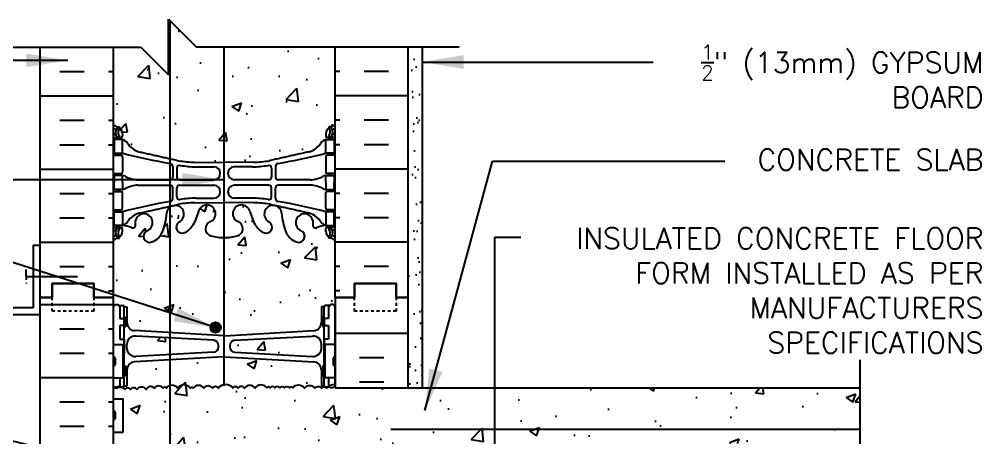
# Model space of a CAD drawing. Header units: inches. Extents: x 227.5 to 284.7, y 89.7 to 159.5.
# Drawn here: x 250.01 to 284.62, y 144.41 to 159.46 of the extents above; entities that cross this region are included whole.
import ezdxf

# ---------------------------------------------------------------- set-up
doc = ezdxf.new("R2010")
doc.units = ezdxf.units.IN
doc.header["$LTSCALE"] = 0.5
doc.header["$MEASUREMENT"] = 0
doc.linetypes.add('DASHED2', pattern=[0.375, 0.25, -0.125])
for name, color, linetype in [('HATCH', 12, 'Continuous'), ('line25', 2, 'Continuous'), ('LINE3', 3, 'Continuous'), ('LINE50', 5, 'Continuous'), ('LINE9', 9, 'Continuous'), ('TEXT', 4, 'Continuous'), ('Web_Edge', 9, 'Continuous')]:
    doc.layers.add(name, color=color, linetype=linetype)
doc.styles.add('DIM', font='romans.shx', dxfattribs={"width": 0.7})
doc.styles.add('ROMANS', font='romans.shx', dxfattribs={"height": 0.75})
doc.styles.get("Standard").update_dxf_attribs({"font": 'romans.shx', "height": 0.75})
doc.linetypes.add('STEEL', pattern='A,0.5,-0.2,["X",Standard,S=0.1,R=0,X=-0.1,Y=-0.05],-0.1', length=0.8)
doc.dimstyles.new('ext_8', dxfattribs={"dimscale": 8, "dimtxt": 0.09375, "dimasz": 0.09375, "dimexe": 0.09375, "dimexo": 0.0625, "dimgap": 0.0625, "dimtad": 1, "dimdec": 1, "dimzin": 3, "dimdsep": 46, "dimlunit": 4, "dimtxsty": 'DIM', "dimcen": 0.09, "dimdle": 0.09375, "dimclrt": 4, "dimadec": 0, "dimazin": 0, "dimtfac": 1, "dimtdec": 1, "dimtmove": 2, "dimatfit": 3, "dimfxl": 1, "dimfrac": 2, "dimtolj": 1, "dimtzin": 0, "dimarcsym": 0})
pattern_1 = [(50, (0, 0), (3.5863, -0.31376), [0.375, -4.125]), (355, (0, 0), (-0.693757, 3.76096), [0.3, -3.3]), (100.4514, (0.299, -0.026), (2.892544, 3.4472), [0.3187, -3.50571]), (46.1842, (0, 1), (5.336207, -0.827596), [0.5625, -6.1875]), (96.6356, (0.4447, 0.931), (4.67331, 4.87059), [0.47805, -5.25857]), (351.1842, (0, 1), (4.67331, 4.87059), [0.45, -4.95]), (21, (0.5, 0.75), (2.984535, -2.013094), [0.375, -4.125]), (326, (0.5, 0.75), (1.216577, 3.62575), [0.3, -3.3]), (71.4514, (0.7487, 0.5822), (4.201112, 1.612656), [0.3187, -3.50571]), (37.5, (0, 0), (0.0607993, 1.6644693), [0, -3.26, 0, -3.35, 0, -3.3125]), (7.5, (0, 0), (1.315348, 1.972059), [0, -1.91, 0, -3.185, 0, -1.2625]), (327.5, (-1.115, 0), (2.669112, -0.1127744), [0, -1.25, 0, -3.9, 0, -5.175]), (317.5, (-1.615, 0), (2.915931, 0.500525), [0, -1.625, 0, -2.59, 0, -3.675])]

msp = doc.modelspace()

# ---------------------------------------------------------------- hatches: boundary and pattern name
at = {"layer": 'HATCH'}
h = msp.add_hatch(dxfattribs=at)
h.set_pattern_fill('AR-CONC', color=256, scale=0.5)
h.set_pattern_definition(pattern_1)
edge = h.paths.add_edge_path()
edge.add_line((261.388, 158.462), (256.388, 158.462))
edge.add_line((256.388, 158.462), (255.388, 159.462))
edge.add_line((255.388, 159.462), (255.388, 157.462))
edge.add_line((255.388, 157.462), (254.388, 158.462))
edge.add_line((254.388, 158.462), (253.388, 158.462))
edge.add_line((253.388, 158.462), (253.388, 155.688))
edge.add_arc((253.734, 156.049), 0.5, 226.2109, 246.4218)
edge.add_line((253.534, 155.591), (253.624, 155.591))
edge.add_line((253.624, 155.591), (253.624, 155.549))
edge.add_arc((253.484, 155.342), 0.25, 0, 55.9442, ccw=False)
edge.add_line((253.734, 155.342), (253.734, 155.275))
edge.add_arc((253.671, 155.275), 0.0625, -90, 0, ccw=False)
edge.add_line((253.671, 155.212), (253.624, 155.212))
edge.add_line((253.624, 155.212), (253.624, 155.142))
edge.add_line((253.624, 155.142), (253.729, 155.142))
edge.add_arc((253.607, 154.8), 0.364, 34.9775, 70.3387, ccw=False)
edge.add_arc((254.53, 155.411), 0.743, 212.7919, 253.8107)
edge.add_spline(control_points=[(254.322, 154.697), (255.76, 154.376)], knot_values=[0, 0, 1, 1], degree=1, periodic=0)
edge.add_arc((256.316, 157.308), 2.984, 259.2546, 270.0995)
edge.add_line((256.321, 154.324), (257.388, 154.308))
edge.add_line((257.388, 154.308), (258.455, 154.324))
edge.add_arc((258.46, 157.308), 2.984, 269.9005, 280.7454)
edge.add_spline(control_points=[(259.016, 154.376), (260.454, 154.697)], knot_values=[0, 0, 1, 1], degree=1, periodic=0)
edge.add_arc((260.246, 155.411), 0.743, 286.1893, 327.2081)
edge.add_arc((261.169, 154.8), 0.364, 109.6613, 145.0225, ccw=False)
edge.add_line((261.047, 155.142), (261.152, 155.142))
edge.add_line((261.152, 155.142), (261.152, 155.212))
edge.add_line((261.152, 155.212), (261.104, 155.212))
edge.add_arc((261.104, 155.275), 0.0625, 180, 270, ccw=False)
edge.add_line((261.042, 155.275), (261.042, 155.342))
edge.add_arc((261.292, 155.342), 0.25, 124.0558, 180, ccw=False)
edge.add_line((261.152, 155.549), (261.152, 155.591))
edge.add_line((261.152, 155.591), (261.242, 155.591))
edge.add_arc((261.042, 156.049), 0.5, 293.5782, 313.7891)
edge.add_line((261.388, 155.688), (261.388, 158.462))
h.paths.add_polyline_path([(260.888, 149.125), (260.988, 149.125, -0.414214), (261.038, 149.175), (261.188, 149.175), (261.218, 149.205), (261.308, 149.205), (261.388, 149.125), (261.388, 149.462), (261.388, 151.496, 0.088416), (261.242, 151.593), (261.152, 151.593), (261.152, 151.635, -0.249069), (261.042, 151.842), (261.042, 151.91, -0.414214), (261.104, 151.972), (261.152, 151.972), (261.152, 152.042), (261.047, 152.042, 0.087457), (260.71, 151.963, -0.638777), (260.585, 152.087, 2.087231), (260.151, 151.862, -1), (259.988, 151.454, -0.21345), (259.595, 151.843, -0.068226), (259.46, 152.471, 1.753171), (259.009, 152.174, -0.940793), (258.805, 151.791, -0.173075), (258.459, 152.157), (258.317, 152.544, 1.612474), (257.885, 152.185, -0.734872), (257.862, 151.674, -0.068475), (257.388, 151.612, -0.068475), (256.914, 151.674, -0.734872), (256.891, 152.185, 1.612474), (256.459, 152.544), (256.317, 152.157, -0.173075), (255.971, 151.791, -0.940793), (255.767, 152.174, 1.753171), (255.316, 152.471, -0.068226), (255.18, 151.843, -0.21345), (254.788, 151.454, -1), (254.625, 151.862, 2.087231), (254.191, 152.087, -0.638777), (254.066, 151.963, 0.087457), (253.729, 152.042), (253.624, 152.042), (253.624, 151.972), (253.671, 151.972, -0.414214), (253.734, 151.91), (253.734, 151.842, -0.249069), (253.624, 151.635), (253.624, 151.593), (253.534, 151.593, 0.088416), (253.388, 151.496), (253.388, 149.462), (253.388, 149.125), (253.468, 149.205), (253.558, 149.205), (253.588, 149.175), (253.738, 149.175, -0.414214), (253.788, 149.125), (253.888, 149.125), (253.888, 148.564, 0.390098), (254.163, 148.265), (257.371, 148.081, 0.020761), (257.388, 148.081, 0.020761), (257.405, 148.081), (260.613, 148.265, 0.390098), (260.888, 148.564)])
h.paths.add_polyline_path([(257.188, 147.723, 0.390098), (257.005, 147.922), (254.213, 148.071, 0.438748), (253.888, 147.772), (253.888, 147.638, 0.438748), (254.213, 147.339), (257.005, 147.488, 0.390098), (257.188, 147.687)])
h.paths.add_polyline_path([(260.888, 147.638), (260.888, 147.772, 0.438748), (260.563, 148.071), (257.771, 147.922, 0.390098), (257.588, 147.723), (257.588, 147.687, 0.390098), (257.771, 147.488), (260.563, 147.339, 0.438748)])
h = msp.add_hatch(dxfattribs=at)
h.set_pattern_fill('AR-SAND', color=256, scale=0.5, style=0)
h.set_pattern_definition([(37.5, (66.2552, 3.8017), (-0.0314967, 0.963412), [0, -0.76, 0, -0.85, 0, -0.8125]), (7.5, (66.2552, 3.8017), (0.8848884, 1.411073), [0, -0.41, 0, -0.685, 0, -0.2625]), (327.5, (65.6402, 3.8017), (1.557071, 0.0028295), [0, -0.25, 0, -0.9, 0, -1.175]), (317.5, (65.6402, 3.8017), (1.503063, 0.438838), [0, -0.125, 0, -0.59, 0, -0.675])])
h.paths.add_polyline_path([(264.013, 146.212), (264.513, 146.212), (264.513, 158.462), (264.013, 158.462), (264.013, 149.462)])
h = msp.add_hatch(dxfattribs=at)
h.set_pattern_fill('INSUL', color=256, scale=7, style=0)
h.set_pattern_definition([(0, (-2672.7736, -265.548), (0, 2.625), []), (0, (-2672.7736, -264.673), (0, 2.625), [0.875, -0.875]), (0, (-2672.7736, -263.798), (0, 2.625), [0.875, -0.875])])
h.paths.add_polyline_path([(250.763, 131.462), (251.2, 131.462), (251.2, 131.962), (252.7, 131.962), (252.7, 131.462), (253.388, 131.462), (253.388, 149.462), (252.7, 149.462), (252.7, 149.962), (251.2, 149.962), (251.2, 149.462), (250.763, 149.462)])
h = msp.add_hatch(dxfattribs=at)
h.set_pattern_fill('INSUL', color=256, scale=7, style=0)
h.set_pattern_definition([(0, (66.2552, 3.8017), (0, 2.625), []), (0, (66.2552, 4.6767), (0, 2.625), [0.875, -0.875]), (0, (66.2552, 5.5517), (0, 2.625), [0.875, -0.875])])
h.paths.add_polyline_path([(264.013, 136.712), (261.388, 136.712), (261.388, 131.462), (262.075, 131.462), (262.075, 131.962), (263.575, 131.962), (263.575, 131.462), (264.013, 131.462)])
h.paths.add_polyline_path([(262.075, 148.962), (262.075, 149.462), (261.388, 149.462), (261.388, 146.212), (264.013, 146.212), (264.013, 149.462), (263.575, 149.462), (263.575, 148.962)])
h = msp.add_hatch(dxfattribs=at)
h.set_pattern_fill('AR-CONC', color=256, scale=0.5)
h.set_pattern_definition(pattern_1)
edge = h.paths.add_edge_path()
edge.add_arc((261.042, 124.874), 0.5, 46.2109, 66.4218)
edge.add_line((261.242, 125.332), (261.152, 125.332))
edge.add_line((261.152, 125.332), (261.152, 125.374))
edge.add_arc((261.292, 125.581), 0.25, 180, 235.9442, ccw=False)
edge.add_line((261.042, 125.581), (261.042, 125.648))
edge.add_arc((261.104, 125.648), 0.0625, 90, 180, ccw=False)
edge.add_line((261.104, 125.711), (261.152, 125.711))
edge.add_line((261.152, 125.711), (261.152, 125.781))
edge.add_line((261.152, 125.781), (261.047, 125.781))
edge.add_arc((261.169, 126.124), 0.364, 212.0424, 250.3387, ccw=False)
edge.add_arc((260.246, 125.512), 0.743, 34.228, 73.8107)
edge.add_spline(control_points=[(260.454, 126.226), (259.016, 126.547)], knot_values=[0, 0, 1, 1], degree=1, periodic=0)
edge.add_arc((258.46, 123.615), 2.984, 79.2546, 90.0995)
edge.add_line((258.455, 126.599), (257.388, 126.615))
edge.add_line((257.388, 126.615), (256.321, 126.599))
edge.add_arc((256.316, 123.615), 2.984, 89.9005, 100.7454)
edge.add_spline(control_points=[(255.76, 126.547), (254.322, 126.226)], knot_values=[0, 0, 1, 1], degree=1, periodic=0)
edge.add_arc((254.53, 125.512), 0.743, 106.1893, 145.772)
edge.add_arc((253.607, 126.124), 0.364, 289.6613, 327.9576, ccw=False)
edge.add_line((253.729, 125.781), (253.624, 125.781))
edge.add_line((253.624, 125.781), (253.624, 125.711))
edge.add_line((253.624, 125.711), (253.671, 125.711))
edge.add_arc((253.671, 125.648), 0.0625, 0, 90, ccw=False)
edge.add_line((253.734, 125.648), (253.734, 125.581))
edge.add_arc((253.484, 125.581), 0.25, 304.0558, 360, ccw=False)
edge.add_line((253.624, 125.374), (253.624, 125.332))
edge.add_line((253.624, 125.332), (253.534, 125.332))
edge.add_arc((253.734, 124.874), 0.5, 113.5782, 133.7891)
edge.add_line((253.388, 125.235), (253.388, 122.462))
edge.add_line((253.388, 122.462), (254.388, 122.462))
edge.add_line((254.388, 122.462), (255.388, 121.462))
edge.add_line((255.388, 121.462), (255.388, 123.462))
edge.add_line((255.388, 123.462), (256.388, 122.462))
edge.add_line((256.388, 122.462), (261.388, 122.462))
edge.add_line((261.388, 122.462), (261.388, 125.235))
h.paths.add_polyline_path([(260.613, 133.494), (257.405, 133.678, 0.020761), (257.388, 133.679, 0.020761), (257.371, 133.678), (254.163, 133.494, 0.390098), (253.888, 133.195), (253.888, 132.634), (253.788, 132.634, -0.414214), (253.738, 132.584), (253.588, 132.584), (253.558, 132.554), (253.468, 132.554), (253.388, 132.634), (253.388, 131.462), (253.388, 129.427, 0.088416), (253.534, 129.33), (253.624, 129.33), (253.624, 129.288, -0.249069), (253.734, 129.081), (253.734, 129.013, -0.414214), (253.671, 128.951), (253.624, 128.951), (253.624, 128.881), (253.729, 128.881, 0.085348), (254.058, 128.956, -0.669601), (254.191, 128.836, 2.087231), (254.625, 129.061, -1), (254.788, 129.47, -0.21345), (255.18, 129.08, -0.068226), (255.316, 128.452, 1.753171), (255.767, 128.749, -0.940793), (255.971, 129.132, -0.173075), (256.317, 128.766), (256.459, 128.379, 1.612474), (256.891, 128.738, -0.734872), (256.914, 129.249, -0.068475), (257.388, 129.312, -0.068475), (257.862, 129.249, -0.734872), (257.885, 128.738, 1.612474), (258.317, 128.379), (258.459, 128.766, -0.173075), (258.805, 129.132, -0.940793), (259.009, 128.749, 1.753171), (259.46, 128.452, -0.068226), (259.595, 129.08, -0.21345), (259.988, 129.47, -1), (260.151, 129.061, 2.087231), (260.585, 128.836, -0.669601), (260.717, 128.956, 0.085348), (261.047, 128.881), (261.152, 128.881), (261.152, 128.951), (261.104, 128.951, -0.414214), (261.042, 129.013), (261.042, 129.081, -0.249069), (261.152, 129.288), (261.152, 129.33), (261.242, 129.33, 0.088416), (261.388, 129.427), (261.388, 131.462), (261.388, 132.634), (261.308, 132.554), (261.218, 132.554), (261.188, 132.584), (261.038, 132.584, -0.414214), (260.988, 132.634), (260.888, 132.634), (260.888, 133.195, 0.390098)])
h.paths.add_polyline_path([(260.888, 134.121, 0.438748), (260.563, 134.42), (257.771, 134.271, 0.390098), (257.588, 134.072), (257.588, 134.037, 0.390098), (257.771, 133.837), (260.563, 133.688, 0.438748), (260.888, 133.987)])
h.paths.add_polyline_path([(257.005, 134.271), (254.213, 134.42, 0.438748), (253.888, 134.121), (253.888, 133.987, 0.438748), (254.213, 133.688), (257.005, 133.837, 0.390098), (257.188, 134.037), (257.188, 134.072, 0.390098)])
h.paths.add_polyline_path([(260.597, 147.146), (257.394, 147.329, 0.028618), (257.371, 147.329), (254.163, 147.145, 0.390098), (253.888, 146.846), (253.888, 146.285), (253.788, 146.285, -0.414214), (253.738, 146.235), (253.709, 146.235, -0.125512), (253.813, 146.153, -0.520567), (254.018, 146.153, -0.520567), (254.25, 146.153, -0.520567), (254.579, 146.153, -0.520567), (254.881, 146.196, -0.520567), (255.188, 146.196, -0.520567), (255.313, 146.196, -0.520567), (255.712, 146.196, -0.520567), (256.174, 146.196, -0.520567), (256.276, 146.196, -0.520567), (256.652, 146.196, -0.520567), (256.963, 146.196, -0.520567), (257.186, 146.196, -0.520567), (257.698, 146.196, -0.520567), (257.888, 146.196, -0.520567), (258.125, 146.196, -0.520567), (258.501, 146.196, -0.520567), (258.92, 146.212, -0.520567), (259.038, 146.212, -0.520567), (259.213, 146.212, -0.494469), (259.388, 146.212, -0.494469), (259.563, 146.212, -0.520567), (259.738, 146.212, -0.520567), (259.856, 146.212, -0.520567), (260.275, 146.196, -0.520567), (260.651, 146.196, -0.520567), (260.888, 146.196, -0.319773), (261.015, 146.241, -0.280394), (260.988, 146.285), (260.888, 146.285), (260.888, 146.846, 0.405043)])
h = msp.add_hatch(dxfattribs=at)
h.set_pattern_fill('AR-CONC', color=256, scale=0.5)
h.set_pattern_definition(pattern_1)
h.paths.add_polyline_path([(261.388, 142.712), (261.388, 144.212), (280.284, 144.212), (280.284, 146.212), (261.388, 146.212), (261.388, 146.285), (261.308, 146.205), (261.218, 146.205), (261.188, 146.235), (261.111, 146.235, 0.041152), (261.078, 146.196, 0.520567), (260.888, 146.196, 0.520567), (260.651, 146.196, 0.520567), (260.275, 146.196, 0.520567), (259.856, 146.212, 0.520567), (259.738, 146.212, 0.520567), (259.563, 146.212, 0.494469), (259.388, 146.212, 0.494469), (259.213, 146.212, 0.520567), (259.038, 146.212, 0.520567), (258.92, 146.212, 0.520567), (258.501, 146.196, 0.520567), (258.125, 146.196, 0.520567), (257.888, 146.196, 0.520567), (257.698, 146.196, 0.520567), (257.186, 146.196, 0.520567), (256.963, 146.196, 0.520567), (256.652, 146.196, 0.520567), (256.276, 146.196, 0.520567), (256.174, 146.196, 0.520567), (255.712, 146.196, 0.520567), (255.313, 146.196, 0.520567), (255.188, 146.196, 0.520567), (254.881, 146.196, 0.520567), (254.579, 146.153, 0.520567), (254.25, 146.153, 0.520567), (254.018, 146.153, 0.520567), (253.813, 146.153, 0.125512), (253.709, 146.235), (253.588, 146.235), (253.558, 146.205), (253.468, 146.205), (253.457, 146.216, 0.087326), (253.388, 146.153), (253.388, 145.817), (253.753, 145.817), (253.753, 144.617), (253.388, 144.617), (253.388, 143.867), (253.753, 143.867), (253.753, 142.667), (253.388, 142.667), (253.388, 141.917), (253.753, 141.917), (253.753, 140.837), (253.388, 140.837), (253.388, 140.087), (253.753, 140.087), (253.753, 139.007), (253.388, 139.007), (253.388, 138.257), (253.753, 138.257), (253.753, 137.057), (253.388, 137.057), (253.388, 136.653, -0.490353), (253.813, 136.653, -0.520567), (254.018, 136.653, -0.520567), (254.25, 136.653, -0.520567), (254.579, 136.653, -0.520567), (254.881, 136.696, -0.520567), (255.188, 136.696, -0.520567), (255.313, 136.696, -0.520567), (255.712, 136.696, -0.520567), (256.174, 136.696, -0.520567), (256.276, 136.696, -0.520567), (256.652, 136.696, -0.520567), (256.963, 136.696, -0.520567), (257.186, 136.696, -0.520567), (257.698, 136.696, -0.520567), (257.888, 136.696, -0.520567), (258.125, 136.696, -0.520567), (258.501, 136.696, -0.520567), (258.92, 136.712, -0.520567), (259.038, 136.712, -0.520567), (259.213, 136.712, -0.494469), (259.388, 136.712, -0.494469), (259.563, 136.712, -0.520567), (259.738, 136.712, -0.520567), (259.856, 136.712, -0.520567), (260.275, 136.696, -0.520567), (260.651, 136.696, -0.520567), (260.888, 136.696, -0.520567), (261.078, 136.696, -0.66246), (261.388, 136.712), (261.388, 138.212)])
at = {"layer": 'LINE3'}
msp.add_hatch(color=256, dxfattribs=at).paths.add_polyline_path([(257.266, 148.378, 1), (256.891, 148.378, 1)])

# ---------------------------------------------------------------- linework, layer by layer
at = {"layer": 'HATCH'}
for p, q in [((251.476, 158.452), (252.351, 158.452)), ((253.226, 158.452), (253.388, 158.452)), ((261.55, 158.452), (261.388, 158.452)), ((263.3, 158.452), (262.425, 158.452)), ((251.476, 157.577), (252.351, 157.577)), ((253.226, 157.577), (253.388, 157.577)), ((261.55, 157.577), (261.388, 157.577)), ((263.3, 157.577), (262.425, 157.577)), ((250.763, 156.702), (253.388, 156.702)), ((264.013, 156.702), (261.388, 156.702)), ((251.476, 155.827), (252.351, 155.827)), ((253.226, 155.827), (253.388, 155.827)), ((261.55, 155.827), (261.388, 155.827)), ((263.3, 155.827), (262.425, 155.827)), ((251.476, 154.952), (252.351, 154.952)), ((253.226, 154.952), (253.388, 154.952)), ((261.55, 154.952), (261.388, 154.952)), ((263.3, 154.952), (262.425, 154.952)), ((250.763, 154.077), (253.388, 154.077)), ((264.013, 154.077), (261.388, 154.077)), ((251.476, 153.202), (252.351, 153.202)), ((253.226, 153.202), (253.388, 153.202)), ((261.55, 153.202), (261.388, 153.202)), ((263.3, 153.202), (262.425, 153.202)), ((251.476, 152.327), (252.351, 152.327)), ((253.226, 152.327), (253.388, 152.327)), ((261.55, 152.327), (261.388, 152.327)), ((263.3, 152.327), (262.425, 152.327)), ((250.763, 151.452), (253.388, 151.452)), ((264.013, 151.452), (261.388, 151.452)), ((251.476, 150.577), (252.351, 150.577)), ((253.226, 150.577), (253.388, 150.577)), ((261.55, 150.577), (261.388, 150.577)), ((263.3, 150.577), (262.425, 150.577)), ((253.522, 150.298), (253.522, 150.298)), ((253.226, 149.702), (253.388, 149.702)), ((261.55, 149.702), (261.388, 149.702))]:
    msp.add_line(p, q, dxfattribs=at)
for points in [[(259.388, 146.212, 0.494469), (259.213, 146.212, 0.520567), (259.038, 146.212, 0.520567), (258.92, 146.212, 0.520567), (258.501, 146.196, 0.520567), (258.125, 146.196, 0.520567), (257.888, 146.196, 0.520567), (257.698, 146.196, 0.520567), (257.186, 146.196, 0.520567), (256.963, 146.196, 0.520567), (256.652, 146.196, 0.520567), (256.276, 146.196, 0.520567), (256.174, 146.196, 0.520567), (255.712, 146.196, 0.520567), (255.313, 146.196, 0.520567), (255.188, 146.196, 0.520567), (254.881, 146.196, 0.520567), (254.579, 146.153, 0.520567), (254.25, 146.153, 0.520567), (254.018, 146.153, 0.520567), (253.813, 146.153, 0.490353), (253.388, 146.153)], [(259.388, 146.212, -0.494469), (259.563, 146.212, -0.520567), (259.738, 146.212, -0.520567), (259.856, 146.212, -0.520567), (260.275, 146.196, -0.520567), (260.651, 146.196, -0.520567), (260.888, 146.196, -0.520567), (261.078, 146.196, -0.29101), (261.388, 146.324, -0.29101)]]:
    msp.add_lwpolyline(points, format="xyb", dxfattribs=at)
at = {"layer": 'line25'}
for p, q in [((253.388, 158.462), (253.388, 149.462)), ((261.388, 149.462), (261.388, 158.462)), ((253.388, 149.462), (253.388, 131.462)), ((261.388, 149.462), (261.388, 146.212)), ((253.388, 147.767), (253.753, 147.767)), ((253.753, 146.567), (253.753, 147.767)), ((261.388, 147.767), (261.023, 147.767)), ((261.023, 146.567), (261.023, 147.767)), ((253.388, 146.567), (253.753, 146.567)), ((261.388, 146.567), (261.023, 146.567)), ((261.388, 146.212), (280.284, 146.212)), ((253.388, 145.817), (253.753, 145.817)), ((253.753, 144.617), (253.753, 145.817)), ((253.388, 144.617), (253.753, 144.617))]:
    msp.add_line(p, q, dxfattribs=at)
at = {"layer": 'LINE3'}
for p, q in [((255.44, 123.41), (255.44, 159.41)), ((257.376, 158.462), (257.376, 146.281))]:
    msp.add_line(p, q, dxfattribs=at)
at = {"layer": 'LINE3', "linetype": 'STEEL'}
msp.add_line((280.284, 144.712), (263.388, 144.712), dxfattribs=at)
at = {"layer": 'LINE3'}
msp.add_circle((257.079, 148.378), 0.188, dxfattribs=at)
at = {"layer": 'LINE50'}
for p, q in [((250.763, 149.462), (250.763, 158.462)), ((264.013, 149.462), (264.013, 158.462)), ((250.763, 131.462), (250.763, 149.462)), ((264.013, 146.212), (264.013, 149.462))]:
    msp.add_line(p, q, dxfattribs=at)
for points in [[(250.763, 149.462), (251.2, 149.462), (251.2, 149.962), (252.7, 149.962), (252.7, 149.462), (253.388, 149.462)], [(253.388, 149.462), (252.7, 149.462), (252.7, 149.962), (251.2, 149.962), (251.2, 149.462), (250.763, 149.462)], [(264.013, 149.462), (263.575, 149.462), (263.575, 149.962), (262.075, 149.962), (262.075, 149.462), (261.388, 149.462)], [(261.388, 149.462), (262.075, 149.462), (262.075, 149.962), (263.575, 149.962), (263.575, 149.462), (264.013, 149.462)]]:
    msp.add_lwpolyline(points, dxfattribs=at)
at = {"layer": 'LINE9'}
for p, q in [((255.388, 157.462), (255.388, 159.462)), ((255.388, 159.462), (256.388, 158.462)), ((244.93, 158.462), (254.388, 158.462)), ((254.388, 158.462), (255.388, 157.462)), ((265.846, 158.462), (256.388, 158.462)), ((264.513, 158.462), (264.513, 146.212)), ((250.513, 151.34), (250.513, 149.09)), ((250.513, 151.34), (250.763, 151.34)), ((250.263, 150.215), (250.263, 150.465)), ((250.263, 150.215), (252.109, 150.215)), ((253.388, 149.125), (253.468, 149.205)), ((253.468, 149.205), (253.558, 149.205)), ((253.638, 149.125), (253.558, 149.205)), ((253.588, 149.175), (253.738, 149.175)), ((253.638, 149.175), (253.738, 149.175)), ((261.138, 149.175), (261.038, 149.175)), ((261.188, 149.175), (261.038, 149.175)), ((261.138, 149.125), (261.218, 149.205)), ((261.308, 149.205), (261.218, 149.205)), ((261.388, 149.125), (261.308, 149.205)), ((250.513, 149.09), (247.763, 149.09)), ((247.763, 148.84), (250.763, 148.84)), ((253.638, 149.125), (253.638, 148.705)), ((253.788, 149.125), (253.888, 149.125)), ((253.788, 146.285), (253.788, 149.125)), ((253.788, 149.105), (253.788, 149.105)), ((253.888, 149.125), (253.888, 148.564)), ((260.888, 149.125), (260.888, 148.564)), ((260.988, 149.125), (260.888, 149.125)), ((260.988, 146.285), (260.988, 149.125)), ((260.988, 149.105), (260.988, 149.105)), ((261.138, 149.125), (261.138, 148.705)), ((261.388, 146.285), (261.388, 149.125)), ((253.788, 148.755), (253.838, 148.755)), ((253.838, 148.755), (253.838, 148.405)), ((260.988, 148.755), (260.938, 148.755)), ((260.938, 148.755), (260.938, 148.405)), ((253.638, 148.455), (253.638, 147.955)), ((253.788, 148.405), (253.838, 148.405)), ((257.371, 148.081), (254.163, 148.265)), ((257.405, 148.081), (260.613, 148.265)), ((260.988, 148.405), (260.938, 148.405)), ((261.138, 148.455), (261.138, 147.955)), ((253.888, 147.638), (253.888, 147.772)), ((257.005, 147.922), (254.213, 148.071)), ((257.771, 147.922), (260.563, 148.071)), ((260.888, 147.638), (260.888, 147.772)), ((257.005, 147.488), (254.213, 147.339)), ((257.188, 147.723), (257.188, 147.687)), ((257.588, 147.723), (257.588, 147.687)), ((257.771, 147.488), (260.563, 147.339)), ((253.388, 147.277), (253.388, 147.057)), ((253.388, 147.222), (253.388, 147.222)), ((253.388, 147.112), (253.388, 147.112)), ((253.428, 147.317), (253.428, 147.317)), ((253.468, 147.277), (253.468, 147.057)), ((257.371, 147.329), (254.163, 147.145)), ((257.405, 147.329), (260.613, 147.145)), ((261.308, 147.277), (261.308, 147.057)), ((261.308, 147.222), (261.308, 147.222)), ((261.308, 147.112), (261.308, 147.112)), ((261.348, 147.317), (261.348, 147.317)), ((261.388, 147.277), (261.388, 147.057)), ((253.428, 147.017), (253.428, 147.017)), ((253.788, 147.005), (253.838, 147.005)), ((253.838, 147.005), (253.838, 146.655)), ((253.888, 146.846), (253.888, 146.285)), ((260.888, 146.846), (260.888, 146.285)), ((260.938, 147.005), (260.938, 146.655)), ((260.988, 147.005), (260.938, 147.005)), ((261.348, 147.017), (261.348, 147.017)), ((253.638, 146.567), (253.638, 146.285)), ((253.788, 146.655), (253.838, 146.655)), ((260.988, 146.655), (260.938, 146.655)), ((261.138, 146.567), (261.138, 146.285)), ((253.388, 146.285), (253.468, 146.205)), ((253.468, 146.205), (253.558, 146.205)), ((253.638, 146.285), (253.558, 146.205)), ((253.588, 146.235), (253.738, 146.235)), ((253.638, 146.235), (253.738, 146.235)), ((253.788, 146.285), (253.888, 146.285)), ((260.988, 146.285), (260.888, 146.285)), ((261.188, 146.235), (261.038, 146.235)), ((261.138, 146.235), (261.038, 146.235)), ((261.138, 146.285), (261.218, 146.205)), ((261.308, 146.205), (261.218, 146.205)), ((261.388, 146.285), (261.308, 146.205)), ((253.428, 145.367), (253.428, 145.367)), ((253.388, 145.327), (253.388, 145.107)), ((253.388, 145.272), (253.388, 145.272)), ((253.388, 145.162), (253.388, 145.162)), ((253.428, 145.067), (253.428, 145.067)), ((253.468, 145.327), (253.468, 145.107))]:
    msp.add_line(p, q, dxfattribs=at)
at = {"layer": 'LINE9', "linetype": 'DASHED2'}
msp.add_line((250.263, 150.215), (250.263, 149.965), dxfattribs=at)
at = {"layer": 'LINE9', "linetype": 'DASHED2', "ltscale": 0.15}
for points in [[(252.7, 149.462), (252.7, 149.462), (252.7, 148.962), (251.2, 148.962), (251.2, 149.462), (251.2, 149.462)], [(263.575, 149.462), (263.575, 149.462), (263.575, 148.962), (262.075, 148.962), (262.075, 149.462), (262.075, 149.462)]]:
    msp.add_lwpolyline(points, dxfattribs=at)
at = {"layer": 'LINE9'}
for points in [[(253.638, 148.705), (253.788, 148.705), (253.788, 148.455), (253.638, 148.455)], [(261.138, 148.705), (260.988, 148.705), (260.988, 148.455), (261.138, 148.455)], [(253.638, 147.955), (253.638, 147.955), (253.788, 147.955), (253.788, 147.455), (253.753, 147.455)], [(261.138, 147.955), (261.138, 147.955), (260.988, 147.955), (260.988, 147.455), (261.023, 147.455)], [(280.284, 135.712), (280.284, 140.462), (279.284, 141.462), (281.284, 141.462), (280.284, 142.462), (280.284, 147.212)], [(253.753, 146.705), (253.788, 146.705), (253.788, 146.955), (253.753, 146.955)], [(261.023, 146.705), (260.988, 146.705), (260.988, 146.955), (261.023, 146.955)]]:
    msp.add_lwpolyline(points, dxfattribs=at)
for centre, radius, start, end in [((253.738, 149.125), 0.05, 0, 90), ((261.038, 149.125), 0.05, 90, 180), ((254.188, 148.564), 0.3, 180, 265.2426), ((260.588, 148.564), 0.3, 274.7574, 0), ((254.188, 147.772), 0.3, 85.2426, 180), ((256.988, 147.723), 0.2, 0, 85.2426), ((257.388, 148.281), 0.2, 265.2426, 270), ((257.388, 148.281), 0.2, 270, 274.7574), ((257.788, 147.723), 0.2, 94.7574, 180), ((260.588, 147.772), 0.3, 0, 94.7574), ((254.188, 147.638), 0.3, 180, 274.7574), ((256.988, 147.687), 0.2, 274.7574, 0), ((257.788, 147.687), 0.2, 180, 265.2426), ((260.588, 147.638), 0.3, 265.2426, 0), ((253.428, 147.277), 0.04, 90, 180), ((253.428, 147.277), 0.04, 0, 90), ((254.188, 146.846), 0.3, 94.7574, 180), ((257.388, 147.129), 0.2, 90, 94.7574), ((257.388, 147.129), 0.2, 85.2426, 90), ((260.588, 146.846), 0.3, 0, 85.2426), ((261.348, 147.277), 0.04, 90, 180), ((261.348, 147.277), 0.04, 0, 90), ((253.428, 147.057), 0.04, 180, 270), ((253.428, 147.057), 0.04, 270, 0), ((261.348, 147.057), 0.04, 180, 270), ((261.348, 147.057), 0.04, 270, 0), ((253.738, 146.285), 0.05, 270, 0), ((261.038, 146.285), 0.05, 180, 270), ((253.428, 145.327), 0.04, 90, 180), ((253.428, 145.327), 0.04, 0, 90), ((253.428, 145.107), 0.04, 180, 270), ((253.428, 145.107), 0.04, 270, 0)]:
    msp.add_arc(centre, radius, start, end, dxfattribs=at)
at = {"layer": 'Web_Edge'}
for p, q in [((253.534, 155.591), (253.624, 155.591)), ((253.624, 155.591), (253.624, 155.549)), ((261.242, 155.591), (261.152, 155.591)), ((261.152, 155.591), (261.152, 155.549)), ((253.388, 155.312), (253.466, 155.312)), ((253.388, 155.212), (253.671, 155.212)), ((253.534, 155.212), (253.534, 155.142)), ((253.624, 155.212), (253.624, 155.142)), ((253.734, 155.342), (253.734, 155.275)), ((261.042, 155.342), (261.042, 155.275)), ((261.388, 155.212), (261.104, 155.212)), ((261.152, 155.212), (261.152, 155.142)), ((261.242, 155.212), (261.242, 155.142)), ((261.388, 155.312), (261.31, 155.312)), ((253.388, 154.572), (253.671, 154.572)), ((253.534, 154.642), (253.534, 154.572)), ((253.624, 154.642), (253.624, 154.572)), ((253.734, 154.51), (253.734, 153.975)), ((261.042, 154.51), (261.042, 153.975)), ((261.388, 154.572), (261.104, 154.572)), ((261.152, 154.642), (261.152, 154.572)), ((261.242, 154.642), (261.242, 154.572)), ((255.536, 154.172), (255.536, 153.787)), ((255.689, 154.11), (255.689, 153.787)), ((256.321, 154.324), (257.388, 154.308)), ((256.369, 154.156), (257.016, 154.156)), ((258.455, 154.324), (257.388, 154.308)), ((258.407, 154.156), (257.76, 154.156)), ((259.087, 154.11), (259.087, 153.787)), ((259.24, 154.172), (259.24, 153.787)), ((253.388, 153.912), (253.671, 153.912)), ((253.534, 153.912), (253.534, 153.842)), ((253.624, 153.912), (253.624, 153.842)), ((254.282, 153.687), (255.436, 153.687)), ((255.789, 153.687), (257.016, 153.687)), ((258.987, 153.687), (257.76, 153.687)), ((260.494, 153.687), (259.34, 153.687)), ((261.388, 153.912), (261.104, 153.912)), ((261.152, 153.912), (261.152, 153.842)), ((261.242, 153.912), (261.242, 153.842)), ((253.534, 153.272), (253.534, 153.342)), ((253.624, 153.272), (253.624, 153.342)), ((254.282, 153.498), (255.436, 153.497)), ((255.536, 153.012), (255.536, 153.397)), ((255.689, 153.074), (255.689, 153.397)), ((255.789, 153.497), (257.016, 153.497)), ((258.987, 153.497), (257.76, 153.497)), ((259.087, 153.074), (259.087, 153.397)), ((259.24, 153.012), (259.24, 153.397)), ((260.494, 153.498), (259.34, 153.497)), ((261.152, 153.272), (261.152, 153.342)), ((261.242, 153.272), (261.242, 153.342)), ((253.388, 153.272), (253.671, 153.272)), ((253.734, 152.675), (253.734, 153.21)), ((256.369, 153.028), (257.016, 153.028)), ((258.407, 153.028), (257.76, 153.028)), ((261.042, 152.675), (261.042, 153.21)), ((261.388, 153.272), (261.104, 153.272)), ((253.388, 152.612), (253.671, 152.612)), ((253.534, 152.542), (253.534, 152.612)), ((253.624, 152.542), (253.624, 152.612)), ((256.321, 152.86), (257.388, 152.876)), ((258.455, 152.86), (257.388, 152.876)), ((261.388, 152.612), (261.104, 152.612)), ((261.152, 152.542), (261.152, 152.612)), ((261.242, 152.542), (261.242, 152.612)), ((256.459, 152.544), (256.317, 152.157)), ((258.317, 152.544), (258.459, 152.157)), ((253.388, 151.972), (253.671, 151.972)), ((253.534, 151.972), (253.534, 152.042)), ((253.624, 151.972), (253.624, 152.042)), ((261.388, 151.972), (261.104, 151.972)), ((261.152, 151.972), (261.152, 152.042)), ((261.242, 151.972), (261.242, 152.042)), ((253.388, 151.872), (253.466, 151.872)), ((253.534, 151.593), (253.624, 151.593)), ((253.624, 151.593), (253.624, 151.635)), ((253.734, 151.842), (253.734, 151.91)), ((261.042, 151.842), (261.042, 151.91)), ((261.152, 151.593), (261.152, 151.635)), ((261.242, 151.593), (261.152, 151.593)), ((261.388, 151.872), (261.31, 151.872))]:
    msp.add_line(p, q, dxfattribs=at)
for points in [[(253.429, 154.642), (253.729, 154.642), (253.729, 155.142), (253.429, 155.142)], [(261.347, 154.642), (261.047, 154.642), (261.047, 155.142), (261.347, 155.142)], [(253.429, 152.542), (253.729, 152.542), (253.729, 152.042), (253.429, 152.042)], [(261.347, 152.542), (261.047, 152.542), (261.047, 152.042), (261.347, 152.042)]]:
    msp.add_lwpolyline(points, close=True, dxfattribs=at)
for points in [[(253.729, 153.592), (253.729, 153.842), (253.429, 153.842), (253.429, 153.592)], [(261.047, 153.592), (261.047, 153.842), (261.347, 153.842), (261.347, 153.592)], [(253.729, 153.592), (253.729, 153.342), (253.429, 153.342), (253.429, 153.592)], [(261.047, 153.592), (261.047, 153.342), (261.347, 153.342), (261.347, 153.592)]]:
    msp.add_lwpolyline(points, dxfattribs=at)
for centre, radius, start, end in [((253.734, 156.049), 0.5, 226.2109, 250.5288), ((253.734, 156.049), 0.6, 234.7832, 245.0748), ((253.728, 155.397), 0.25, 140.1145, 222.4609), ((253.472, 155.486), 0.021, 343.464, 63.9957), ((253.57, 155.528), 0.045, 321.448, 139.1879), ((253.484, 155.342), 0.25, 0, 70.5288), ((253.728, 155.397), 0.16, 140.0001, 222.4609), ((261.292, 155.342), 0.25, 109.4712, 180), ((261.206, 155.528), 0.045, 40.8121, 218.552), ((261.048, 155.397), 0.16, 317.5391, 39.9999), ((261.042, 156.049), 0.5, 289.4712, 313.7891), ((261.048, 155.397), 0.25, 317.5391, 39.8855), ((261.304, 155.486), 0.021, 116.0043, 196.536), ((261.042, 156.049), 0.6, 294.9252, 305.2168), ((253.466, 155.332), 0.0196, 269.4032, 15.4901), ((253.576, 155.258), 0.045, 222.4609, 42.4609), ((253.671, 155.275), 0.0625, 270, 0), ((253.607, 154.8), 0.364, 34.9775, 70.3387), ((261.169, 154.8), 0.364, 109.6613, 145.0225), ((261.104, 155.275), 0.0625, 180, 270), ((261.199, 155.258), 0.045, 137.5391, 317.5391), ((261.31, 155.332), 0.0196, 164.5099, 270.5968), ((254.53, 155.411), 0.743, 212.7919, 253.8107), ((260.246, 155.411), 0.743, 286.1893, 327.2081), ((253.671, 154.51), 0.0625, 0, 90), ((260.538, 182.062), 28.253, 256.0552, 259.6343), ((256.316, 157.308), 2.984, 259.2546, 270.0995), ((258.46, 157.308), 2.984, 269.9005, 280.7454), ((254.238, 182.062), 28.253, 280.3657, 283.9448), ((261.104, 154.51), 0.0625, 90, 180), ((255.436, 154.172), 0.1, 360, 79.6343), ((255.789, 154.11), 0.1, 79.2546, 180), ((256.363, 157.14), 2.984, 259.2546, 270.0995), ((257.016, 153.922), 0.234, 270, 90), ((257.76, 153.922), 0.234, 90, 270), ((258.412, 157.14), 2.984, 269.9005, 280.7454), ((258.987, 154.11), 0.1, 0, 100.7454), ((259.34, 154.172), 0.1, 100.3657, 180), ((253.671, 153.975), 0.0625, 270, 0), ((253.725, 153.623), 0.219, 60.4937, 88.92), ((254.367, 154.843), 1.16, 242.5844, 265.8032), ((255.436, 153.787), 0.1, 270.0388, 360), ((255.789, 153.787), 0.1, 180, 270), ((258.987, 153.787), 0.1, 270, 0), ((259.34, 153.787), 0.1, 180, 269.9612), ((260.409, 154.843), 1.16, 274.1968, 297.4156), ((261.051, 153.623), 0.219, 91.08, 119.5063), ((261.104, 153.975), 0.0625, 180, 270), ((253.725, 153.561), 0.219, 271.08, 299.5063), ((254.367, 152.341), 1.16, 94.1968, 117.4156), ((255.436, 153.397), 0.1, 0, 89.9612), ((255.789, 153.397), 0.1, 90, 180), ((257.016, 153.262), 0.234, 270, 90), ((257.76, 153.262), 0.234, 90, 270), ((258.987, 153.397), 0.1, 0, 90), ((259.34, 153.397), 0.1, 90.0388, 180), ((260.409, 152.341), 1.16, 62.5844, 85.8032), ((261.051, 153.561), 0.219, 240.4937, 268.92), ((253.671, 153.21), 0.0625, 0, 90), ((255.436, 153.012), 0.1, 280.3657, 0), ((255.789, 153.074), 0.1, 180, 280.7454), ((256.363, 150.044), 2.984, 89.9005, 100.7454), ((258.412, 150.044), 2.984, 79.2546, 90.0995), ((258.987, 153.074), 0.1, 259.2546, 0), ((259.34, 153.012), 0.1, 180, 259.6343), ((261.104, 153.21), 0.0625, 90, 180), ((253.671, 152.675), 0.0625, 270, 0), ((260.538, 125.122), 28.253, 100.3657, 103.9448), ((255.629, 152.456), 0.314, 296.0652, 177.2643), ((256.316, 149.876), 2.984, 89.9005, 100.7454), ((256.764, 152.471), 0.314, 293.8084, 166.5854), ((258.012, 152.471), 0.314, 13.4146, 246.1916), ((258.46, 149.876), 2.984, 79.2546, 90.0995), ((259.147, 152.456), 0.314, 2.7357, 243.9348), ((254.238, 125.122), 28.253, 76.0552, 79.6343), ((261.104, 152.675), 0.0625, 180, 270), ((254.53, 151.773), 0.743, 106.1893, 147.2081), ((254.498, 152.149), 0.314, 293.8084, 191.4114), ((252.958, 152.652), 2.365, 339.9985, 355.6105), ((261.818, 152.652), 2.365, 184.3895, 200.0015), ((260.278, 152.149), 0.314, 348.5886, 246.1916), ((260.246, 151.773), 0.743, 32.7919, 73.8107), ((253.728, 151.788), 0.25, 137.5391, 219.8855), ((253.576, 151.926), 0.045, 317.5391, 137.5391), ((253.671, 151.91), 0.0625, 360, 90), ((253.607, 152.385), 0.364, 289.6613, 325.0225), ((253.674, 151.046), 0.997, 66.8533, 86.8462), ((254.1, 152.054), 0.0968, 249.5669, 19.8449), ((255.881, 151.989), 0.217, 121.463, 294.4736), ((255.63, 152.459), 0.75, 297.0295, 336.3062), ((256.982, 151.933), 0.268, 109.9662, 255.2108), ((257.794, 151.933), 0.268, 284.7892, 70.0338), ((259.146, 152.459), 0.75, 203.6938, 242.9705), ((258.895, 151.989), 0.217, 245.5264, 58.537), ((260.676, 152.054), 0.0968, 160.1551, 290.4331), ((261.102, 151.046), 0.997, 93.1538, 113.1467), ((261.169, 152.385), 0.364, 214.9775, 250.3387), ((261.104, 151.91), 0.0625, 90, 180), ((261.199, 151.926), 0.045, 42.4609, 222.4609), ((261.048, 151.788), 0.25, 320.1145, 42.4609), ((253.734, 151.135), 0.6, 114.9252, 125.2168), ((253.734, 151.135), 0.5, 109.4712, 133.7891), ((253.466, 151.853), 0.0196, 344.5099, 90.5968), ((253.472, 151.698), 0.021, 296.0043, 16.536), ((253.57, 151.657), 0.045, 220.8121, 38.552), ((253.484, 151.842), 0.25, 289.4712, 360), ((253.728, 151.788), 0.16, 137.5391, 219.9999), ((254.707, 151.658), 0.22, 111.8037, 291.8037), ((254.549, 152.087), 0.677, 290.6803, 338.8761), ((257.376, 153.366), 1.754, 254.7082, 270.3771), ((257.4, 153.366), 1.754, 269.6229, 285.2918), ((260.227, 152.087), 0.677, 201.1239, 249.3197), ((260.069, 151.658), 0.22, 248.1963, 68.1963), ((261.292, 151.842), 0.25, 180, 250.5288), ((261.206, 151.657), 0.045, 141.448, 319.1879), ((261.048, 151.788), 0.16, 320.0001, 42.4609), ((261.042, 151.135), 0.5, 46.2109, 70.5288), ((261.304, 151.698), 0.021, 163.464, 243.9957), ((261.31, 151.853), 0.0196, 89.4032, 195.4901), ((261.042, 151.135), 0.6, 54.7832, 65.0748)]:
    msp.add_arc(centre, radius, start, end, dxfattribs=at)
for points in [[(254.322, 154.697), (255.76, 154.376)], [(260.454, 154.697), (259.016, 154.376)], [(254.322, 152.487), (255.76, 152.808)], [(260.454, 152.487), (259.016, 152.808)]]:
    msp.add_open_spline(points, degree=1, dxfattribs=at)

# ---------------------------------------------------------------- texts
at = {"layer": 'TEXT', "char_height": 0.75, "attachment_point": 6, "style": 'ROMANS'}
for s, insert, width in [('\\A1; {\\H0.7x;\\S1/2;}" (13mm) GYPSUM BOARD', (284.715, 157.406), 12.17415), ('\\A1;CONCRETE SLAB', (284.715, 154.414), 12.17415), ('INSULATED CONCRETE FLOOR FORM INSTALLED AS PER MANUFACTURERS SPECIFICATIONS', (284.715, 149.709), 17.62644)]:
    msp.add_mtext(s, dxfattribs=dict(at, insert=insert, width=width))

# ---------------------------------------------------------------- leaders
at = {"layer": 'TEXT'}
for points, override in [([(251.763, 157.982), (240.136, 157.982)], {"dimasz": 0.1875, "dimtad": 0}), ([(264.51, 157.923), (269.93, 157.923), (272.828, 157.923)], {"dimasz": 0.1875, "dimtad": 0}), ([(264.615, 145.393), (267.051, 154.357), (275.406, 154.357)], {"dimasz": 0.1875, "dimtad": 0}), ([(257.388, 153.688), (234.773, 153.688)], {"dimasz": 0.1875, "dimtad": 0}), ([(257.079, 148.378), (240.484, 153.688)], {"dimasz": 0.1875, "dimgap": 0.0625, "dimtad": 0}), ([(267.129, 138.057), (267.129, 151.63), (268.064, 151.63)], {"dimasz": 0.1875, "dimtad": 0}), ([(253.158, 143.478), (241.584, 146.245), (239.588, 146.245)], {"dimasz": 0.1875, "dimtad": 0})]:
    msp.add_leader(points, dimstyle='ext_8', override=override, dxfattribs=at)

doc.saveas('drawing.dxf')
